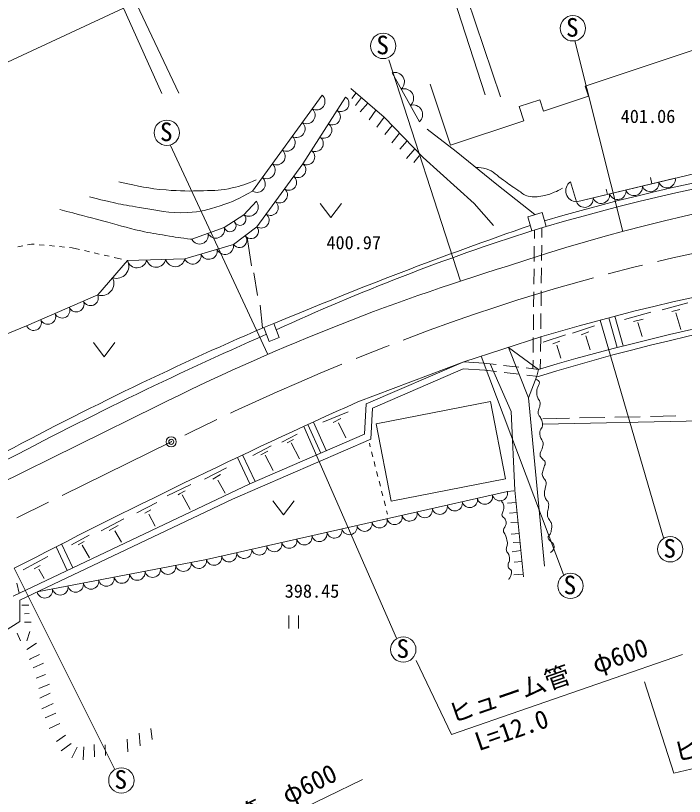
# Model space of a CAD drawing. Units: millimetres on the paper, with parts at other scales. Extents: x 40 to 680, y 20 to 380.
# Drawn here: x 159.8 to 225.8, y 263 to 340 of the extents above; entities that cross this region are included whole.
import ezdxf
from ezdxf.enums import TextEntityAlignment as Align

# ---------------------------------------------------------------- set-up
doc = ezdxf.new("R2010")
doc.units = ezdxf.units.MM
doc.header["$PDMODE"] = 32
doc.header["$PDSIZE"] = 0.5
doc.linetypes.add('CHAIN', pattern=[18.5, 12, -1.5, 3.5, -1.5])
for name, color, linetype, lineweight in [('M-BGD', 7, 'Continuous', 13), ('M-BMK', 2, 'CHAIN', 13), ('M-BMK-SRVR', 3, 'Continuous', 13), ('M-STR-HTXT', 7, 'Continuous', 13)]:
    doc.layers.add(name, color=color, linetype=linetype, lineweight=lineweight)
doc.styles.add('ＭＳ ゴシック', font='')
doc.styles.get('ＭＳ ゴシック').set_extended_font_data('MS Gothic')

msp = doc.modelspace()

# ---------------------------------------------------------------- linework, layer by layer
at = {"layer": 'M-BGD'}
for p, q in [((216.024, 333.072), (236.271, 339.815)), ((219.729, 318.726), (215.005, 337.535)), ((203.699, 313.832), (196.648, 335.656)), ((199.647, 329.556), (196.955, 334.378)), ((192.895, 332.83), (196.185, 329.987)), ((202.709, 327.23), (200.699, 333.266)), ((216.024, 333.072), (216.351, 332.09)), ((183.187, 322.688), (190.06, 332.174)), ((192.994, 331.857), (193.396, 332.396)), ((216.351, 332.09), (211.909, 330.61)), ((193.349, 331.16), (193.929, 331.936)), ((193.822, 330.529), (194.563, 331.388)), ((211.539, 331.723), (209.487, 331.039)), ((211.909, 330.61), (211.539, 331.723)), ((194.703, 329.753), (195.358, 330.701)), ((209.487, 331.039), (209.953, 329.643)), ((195.452, 329.017), (196.185, 329.987)), ((196.185, 329.987), (200.024, 326.019)), ((196.241, 328.307), (196.968, 329.178)), ((209.953, 329.643), (202.709, 327.23)), ((196.932, 327.475), (197.697, 328.424)), ((200.426, 328.811), (203.292, 326.602)), ((197.707, 326.831), (198.428, 327.669)), ((175.068, 327.263), (184.679, 306.588)), ((198.365, 325.937), (199.191, 326.88)), ((203.292, 326.602), (207.279, 323.353)), ((199.088, 325.529), (199.64, 326.187)), ((200.024, 326.019), (205.066, 321.49)), ((215.168, 321.661), (230.682, 325.355)), ((214.556, 323.633), (215.168, 321.661)), ((222.605, 323.432), (222.458, 324.047)), ((207.279, 323.353), (211.059, 320.389)), ((218.204, 322.384), (218.08, 322.903)), ((189.862, 321.493), (190.912, 320.093)), ((190.912, 320.093), (191.962, 321.493)), ((205.066, 321.49), (206.959, 319.321)), ((211.751, 320.594), (210.341, 320.176)), ((212.161, 319.211), (211.751, 320.594)), ((210.341, 320.176), (210.751, 318.793)), ((210.751, 318.793), (212.161, 319.211)), ((211.738, 319.086), (211.727, 318.126)), ((211.01, 318.87), (211.001, 318.025)), ((160.99, 317.409), (161.385, 317.487)), ((161.385, 317.487), (161.641, 317.463)), ((162.139, 317.417), (162.637, 317.371)), ((182.648, 318.123), (183.095, 315.349)), ((211.719, 317.376), (211.702, 315.876)), ((160.009, 317.215), (160.5, 317.312)), ((163.135, 317.326), (163.632, 317.28)), ((164.13, 317.234), (164.628, 317.188)), ((165.126, 317.142), (165.382, 317.119)), ((165.382, 317.119), (166.11, 316.951)), ((166.597, 316.839), (167.084, 316.726)), ((167.572, 316.614), (168.059, 316.502)), ((210.993, 317.275), (210.976, 315.775)), ((168.546, 316.39), (169.033, 316.278)), ((169.521, 316.165), (170.249, 315.998)), ((211.694, 315.126), (211.678, 313.626)), ((183.298, 314.632), (183.68, 312.397)), ((210.968, 315.025), (210.951, 313.526)), ((210.943, 312.776), (210.927, 311.276)), ((211.67, 312.876), (211.653, 311.376)), ((183.93, 311.444), (184.172, 309.205)), ((223.603, 311.008), (226.127, 311.678)), ((210.918, 310.526), (210.902, 309.026)), ((211.645, 310.626), (211.628, 309.127)), ((219.899, 310.026), (222.485, 310.771)), ((224.563, 310.837), (225.365, 311.034)), ((224.97, 310.692), (225.443, 309.062)), ((223.727, 288.495), (217.502, 309.989)), ((218.331, 310.21), (219.178, 307.279)), ((218.922, 310.366), (219.77, 307.432)), ((220.785, 309.833), (221.723, 310.078)), ((221.223, 309.737), (221.626, 308.378)), ((160.892, 309.403), (158.655, 308.509)), ((185.292, 309.635), (184.308, 309.264)), ((184.308, 309.264), (184.831, 307.878)), ((185.815, 308.249), (185.292, 309.635)), ((214.754, 308.696), (216.943, 309.431)), ((184.831, 307.878), (185.815, 308.249)), ((204.027, 305.858), (211.748, 308.35)), ((210.894, 308.276), (210.877, 306.776)), ((211.62, 308.377), (211.604, 306.877)), ((211.87, 307.815), (214.061, 308.534)), ((215.624, 308.541), (216.387, 308.831)), ((216.08, 308.436), (216.51, 307.051)), ((167.486, 307.765), (168.536, 306.365)), ((168.536, 306.365), (169.586, 307.765)), ((212.825, 307.631), (213.509, 307.894)), ((213.228, 307.508), (213.623, 306.22)), ((208.457, 307.288), (210.43, 302.316)), ((211.416, 305.117), (208.457, 307.288)), ((204.027, 305.858), (193.583, 301.923)), ((194.399, 301.713), (204.027, 305.858)), ((204.027, 305.858), (205.995, 305.747)), ((213.876, 284.886), (205.757, 306.416)), ((210.869, 306.026), (210.86, 305.181)), ((211.595, 306.127), (211.585, 305.167)), ((195.031, 301.303), (203.985, 305.158)), ((203.985, 305.158), (206.108, 305.039)), ((205.995, 305.747), (207.215, 305.605)), ((206.108, 305.039), (207.261, 304.904)), ((208.721, 300.95), (206.624, 305.674)), ((207.96, 305.518), (209.45, 305.345)), ((210.195, 305.259), (211.416, 305.117)), ((211.255, 304.44), (211.416, 305.117)), ((208.006, 304.818), (209.496, 304.645)), ((210.241, 304.558), (211.394, 304.424)), ((210.43, 302.316), (211.255, 304.44)), ((210.43, 302.316), (211.999, 285.692)), ((116.264, 273.206), (173.812, 301.519)), ((194.399, 301.713), (194.23, 298.739)), ((195.031, 301.303), (194.856, 298.221)), ((195.384, 299.743), (206.653, 301.949)), ((206.653, 301.949), (208.149, 294.31)), ((190.119, 299.9), (192.617, 300.925)), ((209.085, 293.203), (208.721, 300.95)), ((211.795, 299.706), (273.085, 300.978)), ((221.448, 300.453), (218.949, 300.399)), ((224.947, 300.529), (222.448, 300.475)), ((188.638, 299.672), (189.909, 296.866)), ((189.185, 299.923), (190.461, 297.105)), ((191.153, 299.882), (191.889, 300.259)), ((191.652, 299.839), (192.38, 298.375)), ((196.879, 292.103), (195.384, 299.743)), ((214.45, 300.301), (211.841, 300.244)), ((217.949, 300.377), (215.45, 300.323)), ((197.382, 278.607), (188.254, 299.495)), ((181.199, 292.301), (194.856, 298.221)), ((182.924, 293.838), (194.23, 298.739)), ((186.077, 297.95), (187.584, 298.739)), ((186.603, 297.88), (187.225, 298.195)), ((183.206, 296.63), (185.02, 297.586)), ((187.006, 297.88), (187.83, 296.293)), ((194.714, 297.824), (194.805, 297.472)), ((182.209, 296.673), (183.458, 294.07)), ((184.012, 296.683), (184.696, 297.06)), ((184.433, 296.648), (185.213, 295.132)), ((194.929, 296.987), (195.053, 296.503)), ((181.688, 296.426), (182.929, 293.841)), ((195.177, 296.019), (195.301, 295.534)), ((178.448, 294.286), (180.617, 295.39)), ((195.425, 295.05), (195.55, 294.566)), ((179.263, 294.273), (180.012, 294.759)), ((208.149, 294.31), (196.879, 292.103)), ((159.561, 282.753), (182.924, 293.838)), ((174.753, 292.642), (177.08, 293.747)), ((179.776, 294.181), (180.499, 292.905)), ((195.674, 294.081), (195.798, 293.597)), ((175.831, 292.734), (175.989, 292.826)), ((175.989, 292.826), (176.541, 293.142)), ((176.226, 292.734), (177.041, 291.301)), ((195.922, 293.113), (196.046, 292.628)), ((208.979, 293.149), (208.34, 293.07)), ((209.908, 284.647), (209.085, 293.203)), ((160.231, 282.353), (181.199, 292.301)), ((171.765, 290.953), (173.729, 291.987)), ((185.201, 292.159), (186.251, 290.759)), ((186.251, 290.759), (187.301, 292.159)), ((196.17, 292.144), (196.295, 291.66)), ((209.202, 291.988), (208.348, 291.905)), ((172.545, 290.927), (173.159, 291.268)), ((196.419, 291.175), (196.509, 290.823)), ((172.94, 290.839), (173.588, 289.664)), ((209.297, 290.998), (208.532, 290.932)), ((168.237, 289.192), (170.475, 290.379)), ((169.044, 289.222), (169.926, 289.73)), ((209.39, 290.036), (208.677, 290.007)), ((169.581, 289.192), (170.259, 288.059)), ((209.497, 288.92), (208.695, 288.876)), ((165.306, 287.821), (167.068, 288.776)), ((165.99, 287.821), (166.577, 288.136)), ((163.798, 287.619), (164.903, 285.288)), ((164.343, 287.897), (165.455, 285.55)), ((166.375, 287.777), (167.085, 286.515)), ((209.578, 288.082), (208.911, 288.024)), ((160.549, 285.342), (162.977, 286.666)), ((209.659, 287.235), (208.806, 287.13)), ((209.764, 286.15), (209.003, 286.091)), ((169.558, 265.695), (159.671, 285.492)), ((161.619, 285.439), (162.224, 285.763)), ((162.083, 285.395), (162.635, 284.483)), ((209.881, 284.93), (208.98, 284.85)), ((159.915, 284.037), (160.145, 283.03)), ((160.231, 282.353), (160.223, 280.246)), ((161.098, 281.864), (160.42, 281.846)), ((161.157, 281.046), (160.689, 281.011)), ((186.756, 280.844), (186.756, 279.544)), ((187.731, 279.544), (187.731, 280.844)), ((160.223, 280.246), (148.291, 272.726)), ((161.325, 280.194), (160.676, 280.185)), ((160.291, 278.345), (159.966, 279.107)), ((161.211, 279.274), (160.922, 278.327)), ((160.896, 277.486), (161.851, 278.099)), ((161.167, 276.513), (161.272, 276.557)), ((161.272, 276.557), (162.149, 277.004)), ((161.532, 275.681), (162.571, 276.128)), ((161.821, 274.643), (162.755, 275.011)), ((162.084, 273.63), (163.162, 274.051)), ((163.208, 273.189), (162.196, 272.69)), ((163.526, 272.147), (162.386, 271.63)), ((163.763, 271.209), (162.72, 270.727)), ((164.153, 270.199), (163.113, 269.697)), ((173.136, 269.706), (173.276, 268.61)), ((164.712, 269.035), (163.853, 268.395)), ((171.997, 269.232), (172.111, 267.979)), ((165.273, 268.202), (164.3, 267.492)), ((167.561, 268.106), (167.587, 266.879)), ((168.63, 268.071), (168.665, 267.028)), ((170.804, 268.645), (170.892, 267.4)), ((165.887, 267.843), (165.361, 266.8)), ((166.535, 267.896), (166.483, 266.59))]:
    msp.add_line(p, q, dxfattribs=at)
for points in [[(160.892, 309.403), (167.908, 312.463), (170.847, 315.862), (176.505, 316.028), (181.291, 317.438), (183.615, 319.197), (188.139, 325.414), (192.369, 331.982)], [(214.556, 323.633), (215.168, 321.661), (224.905, 323.98)], [(177.055, 317.952), (177.199, 317.952), (180.394, 319.109), (182.34, 320.371), (183.563, 321.699)], [(161.93, 283.159), (178.645, 286.374), (208.34, 293.07)]]:
    msp.add_lwpolyline(points, dxfattribs=at)
for centre in [(214.797, 338.767), (196.076, 337.029), (174.725, 328.465), (224.406, 287.369), (214.555, 283.76), (198.061, 277.481), (170.237, 264.568)]:
    msp.add_circle(centre, 1.25, dxfattribs=at)
for centre, radius, start, end in [((197.238, 333.482), 0.94, 310.82412, 107.52357), ((198.135, 331.874), 0.94, 310.82412, 107.52357), ((189.494, 331.551), 0.842, 240.33294, 47.81798), ((191.92, 331.342), 0.782, 239.54599, 54.87926), ((188.513, 330.196), 0.842, 240.33294, 47.81798), ((191.073, 330.029), 0.782, 239.54599, 54.87926), ((199.032, 330.267), 0.94, 310.82412, 107.52357), ((187.531, 328.84), 0.842, 240.33294, 47.81798), ((190.227, 328.715), 0.782, 239.54599, 54.87926), ((186.549, 327.485), 0.842, 240.33294, 47.81798), ((189.381, 327.402), 0.782, 239.54599, 54.87926), ((270.276, 120.097), 208.018, 89.64411, 106.27129), ((269.055, 125.764), 201.641, 89.21377, 106.38867), ((185.567, 326.13), 0.842, 240.33294, 47.81798), ((188.535, 326.088), 0.782, 239.54599, 54.87926), ((184.585, 324.775), 0.842, 240.33294, 47.81798), ((187.671, 324.804), 0.769, 235.39007, 52.52885), ((269.096, 133.73), 191.47, 89.21435, 108.49919), ((183.603, 323.42), 0.842, 240.33294, 47.81798), ((186.766, 323.56), 0.769, 235.39007, 52.52885), ((215.182, 322.746), 1.085, 125.2281, 269.21877), ((222.45, 323.486), 0.839, 199.47678, 7.31259), ((224.073, 323.873), 0.839, 199.47678, 7.31259), ((185.861, 322.317), 0.769, 235.39007, 52.52885), ((219.204, 322.714), 0.839, 199.47678, 7.31259), ((220.827, 323.1), 0.839, 199.47678, 7.31259), ((215.959, 321.941), 0.839, 199.47678, 7.31259), ((217.581, 322.327), 0.839, 199.47678, 7.31259), ((182.828, 321.149), 0.918, 237.91035, 36.8124), ((184.956, 321.073), 0.769, 235.39007, 52.52885), ((184.052, 319.83), 0.769, 235.39007, 52.52885), ((180.963, 319.298), 0.599, 198.3864, 47.55241), ((181.936, 319.929), 0.599, 198.3864, 47.55241), ((179.56, 318.919), 0.856, 207.02566, 12.78902), ((183.047, 318.74), 0.729, 215.4536, 38.77733), ((343.264, -65.317), 406.871, 109.03039, 112.84626), ((177.962, 318.341), 0.856, 207.02566, 12.78902), ((181.885, 317.861), 0.729, 215.4536, 38.77733), ((279.135, 104.71), 224.74, 107.71485, 114.61614), ((180.469, 317.285), 0.836, 202.31948, 10.51498), ((178.874, 316.815), 0.836, 202.31948, 10.51498), ((269.847, 115.361), 201.544, 89.41949, 106.75432), ((169.759, 315.317), 1.216, 251.68931, 26.61707), ((171.783, 316.108), 0.968, 194.71596, 348.64461), ((173.669, 316.163), 0.968, 194.71596, 348.64461), ((175.556, 316.219), 0.968, 194.71596, 348.64461), ((177.278, 316.345), 0.836, 202.31948, 10.51498), ((273.44, 102.112), 222.911, 106.97904, 116.5476), ((275.11, 91.479), 222.93, 90.89328, 106.60149), ((168.29, 313.618), 1.216, 251.68931, 26.61707), ((273.847, 101.159), 212.643, 90.6004, 107.07944), ((167.2, 312.172), 0.766, 204.73192, 22.39863), ((164.394, 310.947), 0.766, 204.73192, 22.39863), ((165.797, 311.559), 0.766, 204.73192, 22.39863), ((162.991, 310.335), 0.766, 204.73192, 22.39863), ((161.588, 309.723), 0.766, 204.73192, 22.39863), ((319.748, -4.159), 341.435, 113.37059, 118.45047), ((343.241, -51.868), 393.839, 113.7597, 118.13582), ((469.246, -310.224), 671.353, 114.24302, 117.4595), ((206.11, 292.579), 0.761, 193.54385, 11.87278), ((207.595, 292.914), 0.761, 193.54385, 11.87278), ((203.14, 291.909), 0.761, 193.54385, 11.87278), ((204.625, 292.244), 0.761, 193.54385, 11.87278), ((200.171, 291.24), 0.761, 193.54385, 11.87278), ((201.656, 291.574), 0.761, 193.54385, 11.87278), ((197.201, 290.57), 0.761, 193.54385, 11.87278), ((198.686, 290.905), 0.761, 193.54385, 11.87278), ((192.747, 289.566), 0.761, 193.54385, 11.87278), ((194.232, 289.9), 0.761, 193.54385, 11.87278), ((195.717, 290.235), 0.761, 193.54385, 11.87278), ((189.778, 288.896), 0.761, 193.54385, 11.87278), ((191.262, 289.231), 0.761, 193.54385, 11.87278), ((186.808, 288.226), 0.761, 193.54385, 11.87278), ((188.293, 288.561), 0.761, 193.54385, 11.87278), ((182.354, 287.222), 0.761, 193.54385, 11.87278), ((183.839, 287.557), 0.761, 193.54385, 11.87278), ((185.323, 287.891), 0.761, 193.54385, 11.87278), ((179.384, 286.552), 0.761, 193.54385, 11.87278), ((180.869, 286.887), 0.761, 193.54385, 11.87278), ((174.841, 285.667), 0.774, 192.66956, 9.10729), ((176.361, 285.959), 0.774, 192.66956, 9.10729), ((177.88, 286.251), 0.774, 192.66956, 9.10729), ((171.802, 285.082), 0.774, 192.66956, 9.10729), ((173.322, 285.374), 0.774, 192.66956, 9.10729), ((167.244, 284.205), 0.774, 192.66956, 9.10729), ((168.763, 284.498), 0.774, 192.66956, 9.10729), ((170.283, 284.79), 0.774, 192.66956, 9.10729), ((164.205, 283.621), 0.774, 192.66956, 9.10729), ((165.724, 283.913), 0.774, 192.66956, 9.10729), ((162.685, 283.328), 0.774, 192.66956, 9.10729)]:
    msp.add_arc(centre, radius, start, end, dxfattribs=at)
for points, knots in [([(205.196, 325.051), (205.648, 325.044), (205.839, 325.005), (206.235, 324.895), (207.005, 324.682), (207.281, 324.217), (207.944, 323.773), (208.499, 323.401), (208.791, 323.163), (209.356, 322.807), (209.754, 322.555), (209.938, 322.299), (210.399, 322.202), (210.942, 322.088), (211.27, 322.151), (211.819, 322.237), (212.282, 322.309), (212.535, 322.404), (212.967, 322.587), (213.287, 322.724), (213.405, 322.784), (213.762, 322.991)], [0, 0, 0, 0, 1, 1, 1, 2, 2, 2, 3, 3, 3, 4, 4, 4, 5, 5, 5, 6, 6, 6, 7, 7, 7, 7]), ([(169.985, 323.628), (172.14, 323.148), (172.812, 322.97), (174.659, 322.82), (176.095, 322.703), (176.906, 322.697), (178.347, 322.741), (179.461, 322.775), (180.1, 322.769), (181.187, 323.017), (182.129, 323.232), (182.494, 323.371), (183.533, 323.806)], [0, 0, 0, 0, 1, 1, 1, 2, 2, 2, 3, 3, 3, 4, 4, 4, 4]), ([(167.086, 322.13), (169.391, 321.572), (170.06, 321.406), (171.996, 321.104), (173.849, 320.815), (174.896, 320.497), (176.769, 320.591), (178.05, 320.656), (178.761, 320.875), (179.984, 321.262), (181.289, 321.675), (181.77, 321.938), (183.187, 322.688)], [0, 0, 0, 0, 1, 1, 1, 2, 2, 2, 3, 3, 3, 4, 4, 4, 4]), ([(164.167, 320.887), (166.214, 320.35), (166.727, 320.215), (168.367, 319.783), (169.854, 319.391), (170.673, 319.114), (172.174, 318.777), (173.129, 318.562), (173.673, 318.483), (174.639, 318.323), (175.636, 318.159), (175.964, 318.116), (177.199, 317.952)], [0, 0, 0, 0, 1, 1, 1, 2, 2, 2, 3, 3, 3, 4, 4, 4, 4]), ([(211.15, 304.17), (211.309, 304.078), (211.502, 303.996), (211.497, 303.797), (211.494, 303.683), (211.426, 303.634), (211.392, 303.525), (211.316, 303.285), (211.23, 303.155), (211.225, 302.903), (211.22, 302.67), (211.253, 302.536), (211.33, 302.316), (211.387, 302.154), (211.491, 302.094), (211.541, 301.93), (211.595, 301.753), (211.552, 301.639), (211.523, 301.457), (211.507, 301.353), (211.455, 301.306), (211.436, 301.203), (211.402, 301.024), (211.337, 300.915), (211.386, 300.74), (211.417, 300.628), (211.472, 300.58), (211.526, 300.477), (211.609, 300.32), (211.69, 300.245), (211.737, 300.074), (211.789, 299.881), (211.813, 299.764), (211.789, 299.566), (211.765, 299.36), (211.621, 299.284), (211.57, 299.084), (211.548, 298.997), (211.545, 298.945), (211.544, 298.856), (211.543, 298.713), (211.542, 298.629), (211.578, 298.491), (211.646, 298.234), (211.794, 298.128), (211.856, 297.869), (211.894, 297.709), (211.847, 297.612), (211.815, 297.451), (211.768, 297.21), (211.618, 297.111), (211.58, 296.869), (211.562, 296.751), (211.542, 296.676), (211.584, 296.565), (211.631, 296.438), (211.702, 296.39), (211.786, 296.284), (211.888, 296.158), (212.029, 296.135), (212.067, 295.977), (212.109, 295.799), (212.011, 295.697), (211.965, 295.52), (211.919, 295.342), (211.867, 295.25), (211.831, 295.07), (211.799, 294.91), (211.739, 294.812), (211.784, 294.655), (211.834, 294.48), (211.918, 294.404), (212.018, 294.252), (212.064, 294.182), (212.111, 294.154), (212.141, 294.076), (212.222, 293.866), (212.132, 293.724), (212.101, 293.501), (212.079, 293.344), (212.014, 293.265), (211.999, 293.107), (211.983, 292.944), (211.982, 292.849), (212.01, 292.687), (212.038, 292.527), (212.063, 292.435), (212.145, 292.295), (212.212, 292.179), (212.311, 292.151), (212.361, 292.026), (212.442, 291.823), (212.404, 291.685), (212.388, 291.466), (212.372, 291.247), (212.288, 291.133), (212.283, 290.914), (212.279, 290.762), (212.269, 290.668), (212.327, 290.528), (212.404, 290.341), (212.487, 290.256), (212.589, 290.081), (212.627, 290.016), (212.659, 289.985), (212.686, 289.915), (212.787, 289.646), (212.695, 289.465), (212.655, 289.181), (212.638, 289.055), (212.6, 288.99), (212.55, 288.874), (212.489, 288.731), (212.333, 288.686), (212.348, 288.532), (212.36, 288.42), (212.417, 288.368), (212.485, 288.279), (212.618, 288.106), (212.767, 288.067), (212.871, 287.876), (212.955, 287.72), (212.97, 287.594), (212.919, 287.425), (212.865, 287.247), (212.755, 287.174), (212.602, 287.069)], [0, 0, 0, 0, 1, 1, 1, 2, 2, 2, 3, 3, 3, 4, 4, 4, 5, 5, 5, 6, 6, 6, 7, 7, 7, 8, 8, 8, 9, 9, 9, 10, 10, 10, 11, 11, 11, 12, 12, 12, 13, 13, 13, 14, 14, 14, 15, 15, 15, 16, 16, 16, 17, 17, 17, 18, 18, 18, 19, 19, 19, 20, 20, 20, 21, 21, 21, 22, 22, 22, 23, 23, 23, 24, 24, 24, 25, 25, 25, 26, 26, 26, 27, 27, 27, 28, 28, 28, 29, 29, 29, 30, 30, 30, 31, 31, 31, 32, 32, 32, 33, 33, 33, 34, 34, 34, 35, 35, 35, 36, 36, 36, 37, 37, 37, 38, 38, 38, 39, 39, 39, 40, 40, 40, 41, 41, 41, 42, 42, 42, 42]), ([(207.764, 292.131), (207.872, 291.983), (207.924, 291.916), (207.966, 291.755), (208.004, 291.605), (208.005, 291.513), (207.983, 291.36), (207.966, 291.241), (207.907, 291.188), (207.878, 291.071), (207.839, 290.913), (207.773, 290.816), (207.817, 290.659), (207.862, 290.495), (208.025, 290.484), (208.106, 290.335), (208.176, 290.205), (208.21, 290.122), (208.22, 289.975), (208.227, 289.872), (208.178, 289.82), (208.15, 289.721), (208.08, 289.48), (207.88, 289.347), (207.957, 289.107), (207.987, 289.012), (208.043, 288.977), (208.088, 288.888), (208.241, 288.585), (208.276, 288.389), (208.332, 288.053), (208.352, 287.932), (208.33, 287.86), (208.314, 287.738), (208.296, 287.598), (208.219, 287.528), (208.226, 287.387), (208.233, 287.244), (208.262, 287.162), (208.332, 287.037), (208.373, 286.962), (208.425, 286.938), (208.463, 286.861), (208.576, 286.638), (208.561, 286.476), (208.544, 286.227), (208.536, 286.103), (208.429, 286.061), (208.413, 285.938), (208.393, 285.788), (208.383, 285.689), (208.448, 285.552), (208.517, 285.405), (208.66, 285.393), (208.728, 285.245), (208.767, 285.161), (208.747, 285.101), (208.737, 285.009), (208.723, 284.881), (208.692, 284.811), (208.641, 284.693), (208.587, 284.569), (208.555, 284.524), (208.465, 284.395)], [0, 0, 0, 0, 1, 1, 1, 2, 2, 2, 3, 3, 3, 4, 4, 4, 5, 5, 5, 6, 6, 6, 7, 7, 7, 8, 8, 8, 9, 9, 9, 10, 10, 10, 11, 11, 11, 12, 12, 12, 13, 13, 13, 14, 14, 14, 15, 15, 15, 16, 16, 16, 17, 17, 17, 18, 18, 18, 19, 19, 19, 20, 20, 20, 21, 21, 21, 21])]:
    msp.add_open_spline(points, degree=3, knots=knots, dxfattribs=at)
at = {"layer": 'M-BMK'}
msp.add_line((175.162, 297.974), (117.569, 269.585), dxfattribs=at)
for centre, radius, start, end in [((271.509, 112.448), 208.994, 89.94859, 107.29472), ((284.607, 79.635), 244.233, 107.93989, 116.62288)]:
    msp.add_arc(centre, radius, start, end, dxfattribs=at)
at = {"layer": 'M-BMK-SRVR'}
msp.add_circle((175.162, 297.974), 0.5, dxfattribs=at)
msp.add_point((175.162, 297.974), dxfattribs=at)
at = {"layer": 'M-STR-HTXT'}
for p, q in [((170.671, 343.477), (175.914, 332.377)), ((202.637, 343.023), (206.145, 332.204)), ((203.92, 343.086), (207.648, 331.995)), ((169.9, 342.014), (174.223, 332.328)), ((142.129, 327.635), (170.462, 340.754)), ((202.816, 269.091), (225.604, 276.996)), ((199.341, 276.391), (202.816, 269.091)), ((221.862, 274.29), (224.768, 265.298)), ((224.768, 265.298), (247.758, 270.758)), ((173.169, 254.561), (194.02, 264.644))]:
    msp.add_line(p, q, dxfattribs=at)

# ---------------------------------------------------------------- texts
at = {"layer": 'M-BGD', "style": 'ＭＳ ゴシック'}
for s, height, p in [('S', 1.833, (214.118, 337.394)), ('S', 1.833, (195.398, 335.656)), ('401.06', 1.32, (219.516, 329.032)), ('S', 1.833, (174.046, 327.092)), ('400.97', 1.32, (190.475, 316.571)), ('S', 1.833, (223.727, 285.995)), ('S', 1.833, (213.876, 282.386)), ('398.45', 1.32, (186.359, 282.197)), ('S', 1.833, (197.382, 276.107)), ('S', 1.833, (169.558, 263.195))]:
    msp.add_text(s, height=height, dxfattribs=at).set_placement(p, align=Align.BOTTOM_LEFT)
at = {"layer": 'M-STR-HTXT', "style": 'ＭＳ ゴシック'}
for s, rotation, p in [('ヒューム管\u3000φ600', 19.132, (203.09, 269.655)), ('ヒューム管\u3000φ600', 13.358, (225.097, 265.832)), ('L=12.0', 19.132, (205.691, 266.928)), ('ヒューム管\u3000φ600', 25.806, (173.376, 255.153))]:
    msp.add_text(s, height=1.833, rotation=rotation, dxfattribs=at).set_placement(p, align=Align.BOTTOM_LEFT)

doc.saveas('drawing.dxf')
